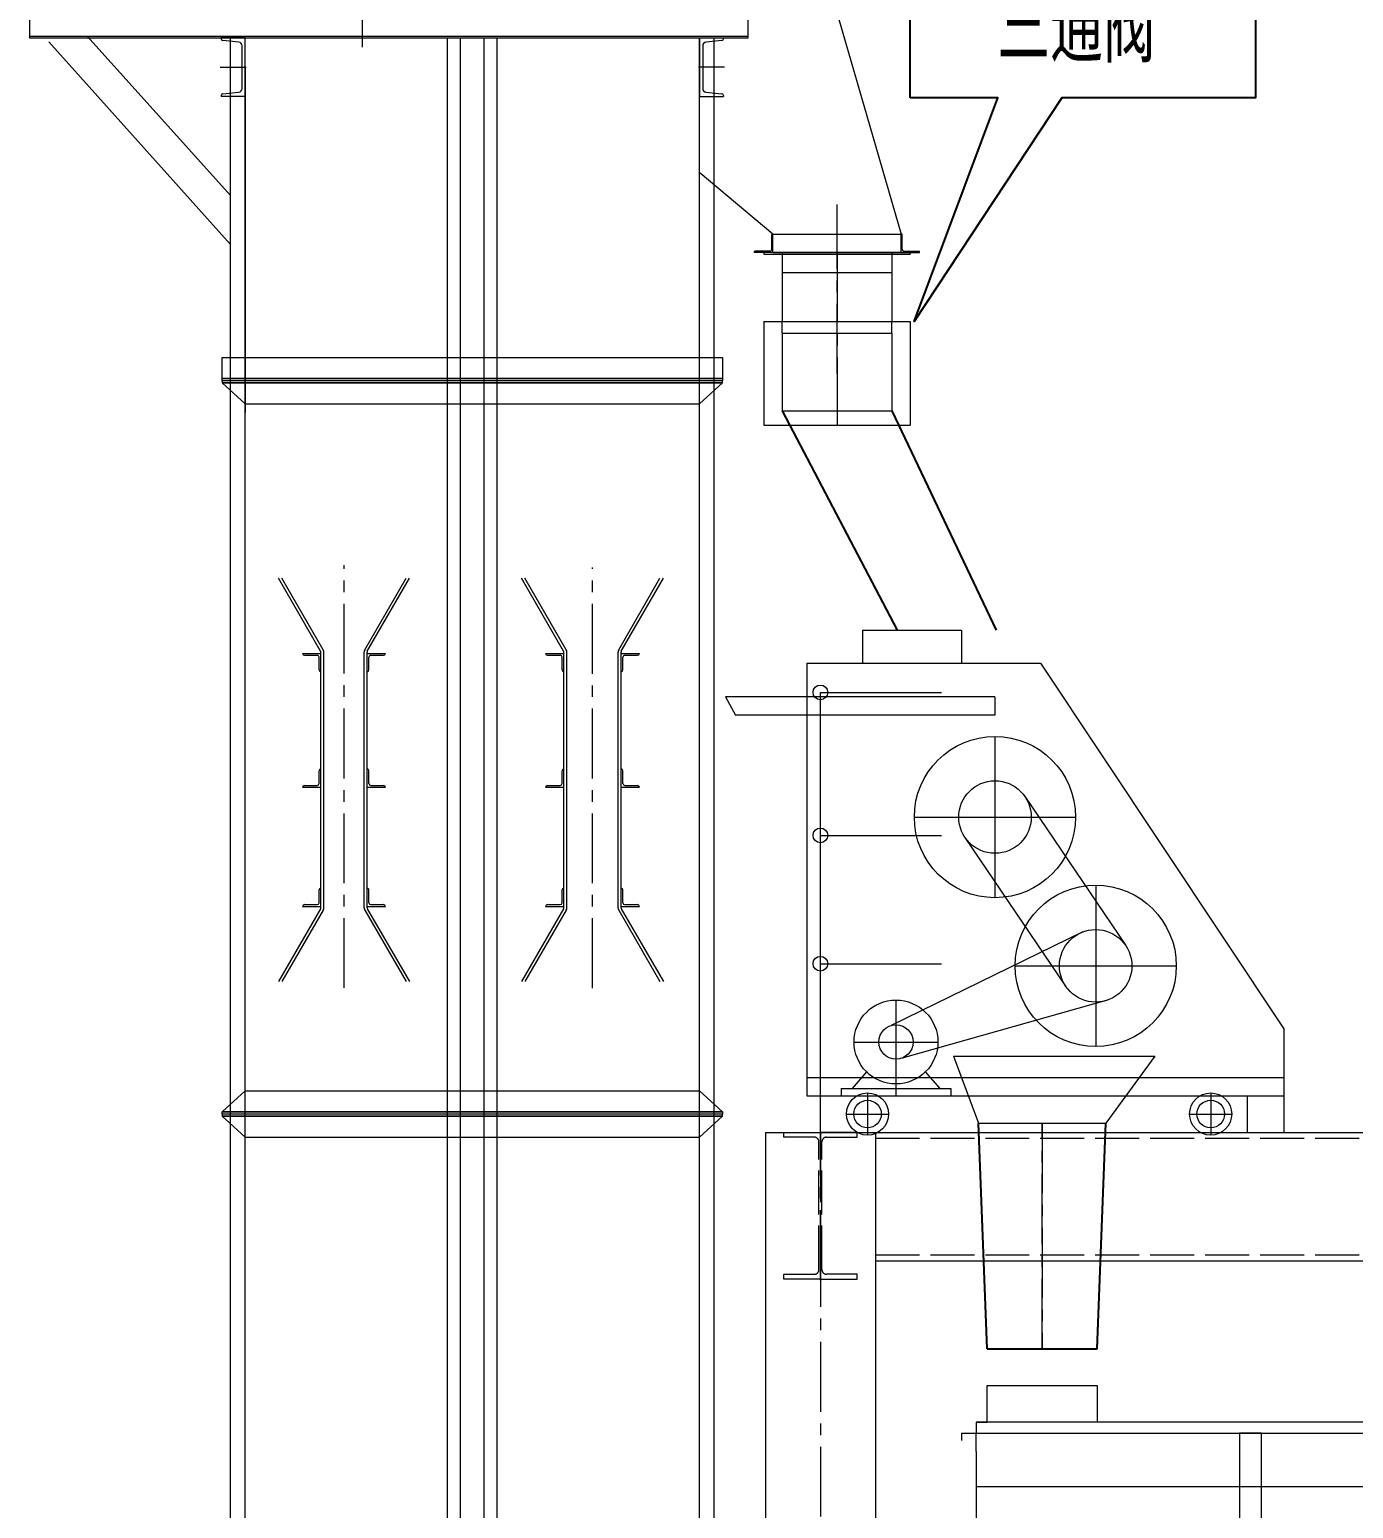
# Model space of a CAD drawing. Header units: millimetres. Extents: x 163705 to 1616509, y 81827 to 302547.
# Drawn here: x 1447678 to 1451290, y 156334 to 160367 of the extents above; entities that cross this region are included whole.
import ezdxf
from ezdxf.enums import TextEntityAlignment as Align

# ---------------------------------------------------------------- set-up
doc = ezdxf.new("R2010")
doc.units = ezdxf.units.MM
doc.header["$LTSCALE"] = 10
doc.linetypes.add('ACAD_ISO02W100', pattern=[15, 12, -3])
doc.linetypes.add('CENTER2', pattern=[28.575, 19.05, -3.175, 3.175, -3.175])
for name, color, linetype, lineweight in [('1-中心线', 1, 'CENTER2', 0), ('1-剖面线', 8, 'Continuous', 0), ('1-护栏', 4, 'Continuous', 18), ('1-文本', 4, 'Continuous', 0), ('1-虚线', 8, 'ACAD_ISO02W100', 0), ('1-设备轮廓', 2, 'Continuous', 18), ('1-钢构', 6, 'Continuous', 0)]:
    doc.layers.add(name, color=color, linetype=linetype, lineweight=lineweight)
doc.styles.add('HZ', font='gbenor.shx', dxfattribs={"bigfont": 'gbcbig.shx'})
doc.styles.get("Standard").update_dxf_attribs({"font": 'arial.ttf'})

# ---------------------------------------------------------------- blocks, each defined once
blk = doc.blocks.new('*U290')
for p, q in [((0, 14300.2), (0, 0)), ((0, 14300.2), (300, 14300.2)), ((300, 14300.2), (300, 0))]:
    blk.add_line(p, q)
at = {"layer": '1-中心线'}
blk.add_line((150, 14300.2), (150, 0), dxfattribs=at)
blk = doc.blocks.new('G$C43A3C8EE')
for p, q in [((373.4, 1376.8, -13.2), (373.4, 1289.2, -13.2)), ((373.4, 1376.8, -13.2), (643.7, 1376.8, -13.2)), ((643.7, 1376.8, -13.2), (643.7, 1287.5, -13.2)), ((221.2, 1287.5, -13.2), (859.6, 1287.5, -13.2)), ((221.2, 1287.5, -13.2), (221.2, 107.5, -13.2)), ((859.6, 1287.5, -13.2), (1523.4, 289.6, -13.2)), ((735, 1195.1, -13.2), (0, 1195.1, -13.2)), ((0, 1195.1, -13.2), (27.2, 1145.1, -13.2)), ((735, 1195.1, -13.2), (735, 1145.1, -13.2)), ((735, 1145.1, -13.2), (27.2, 1145.1, -13.2)), ((817, 922.9, -13.2), (1091.8, 517.2, -13.2)), ((653, 811.9, -13.2), (927.9, 406.2, -13.2)), ((974.5, 554.2, -13.2), (451.6, 299.1, -13.2)), ((1045.1, 369.2, -13.2), (481.7, 210, -13.2)), ((1523.4, 289.6, -13.2), (1523.4, 7.5, -13.2)), ((622.2, 215.5, -13.2), (1171.6, 215.5, -13.2)), ((622.2, 215.5, -13.2), (690, 32.5, -13.2)), ((1171.6, 215.5, -13.2), (1037.5, 32.5, -13.2)), ((384.9, 172.2, -13.2), (344.9, 127, -13.2)), ((544.9, 172.2, -13.2), (584.9, 127, -13.2)), ((221.2, 157.5, -13.2), (1523.4, 157.5, -13.2)), ((314.9, 127, -13.2), (314.9, 107.5, -13.2)), ((314.9, 127, -13.2), (614.9, 127, -13.2)), ((614.9, 127, -13.2), (614.9, 107.5, -13.2)), ((221.2, 107.5, -13.2), (1523.4, 107.5, -13.2)), ((1423.4, 107.5, -13.2), (1423.4, 7.5, -13.2)), ((690, 32.5, -13.2), (1037.5, 32.5, -13.2)), ((1423.4, 7.5, -13.2), (1523.4, 7.5, -13.2))]:
    blk.add_line(p, q)
for centre, radius in [((735, 867.4, -13.2), 220), ((735, 867.4, -13.2), 98.9), ((1009.8, 461.7, -13.2), 220), ((1009.8, 461.7, -13.2), 98.9), ((464.9, 253.9, -13.2), 114.4), ((464.9, 253.9, -13.2), 47.1), ((387.3, 57.5, -13.2), 57.5), ((387.3, 57.5, -13.2), 37.5), ((1323.6, 57.5, -13.2), 57.5), ((1323.6, 57.5, -13.2), 37.5)]:
    blk.add_circle(centre, radius)
at = {"layer": '1-中心线', "ltscale": 5}
for p, q in [((735, 1087.4, -13.2), (735, 647.4, -13.2)), ((515, 867.4, -13.2), (955, 867.4, -13.2)), ((1009.8, 681.7, -13.2), (1009.8, 241.7, -13.2)), ((789.8, 461.7, -13.2), (1229.8, 461.7, -13.2)), ((464.9, 368.3, -13.2), (464.9, 107.5, -13.2)), ((350.6, 253.9, -13.2), (579.3, 253.9, -13.2)), ((387.3, 115, -13.2), (387.3, 0, -13.2)), ((1323.6, 115, -13.2), (1323.6, 0, -13.2)), ((329.8, 57.5, -13.2), (444.8, 57.5, -13.2)), ((1266.1, 57.5, -13.2), (1381.1, 57.5, -13.2))]:
    blk.add_line(p, q, dxfattribs=at)
blk = doc.blocks.new('*U483')
for p, q in [((0, 350), (2550, 350)), ((0, 350), (0, 0)), ((2550, 350), (2550, 0)), ((0, 0), (2550, 0))]:
    blk.add_line(p, q)
at = {"layer": '1-虚线'}
for p, q in [((0, 334), (2550, 334)), ((0, 16), (2550, 16))]:
    blk.add_line(p, q, dxfattribs=at)
blk = doc.blocks.new('G$C3A64C6E4')
for p, q in [((0, 390), (0, 403)), ((0, 403), (100, 403)), ((83, 390), (0, 390)), ((96, 29), (96, 377)), ((200, 403), (100, 403)), ((104, 29), (104, 377)), ((117, 390), (200, 390)), ((200, 390), (200, 403)), ((0, 3), (0, 16)), ((0, 16), (83, 16)), ((100, 3), (0, 3)), ((100, 3), (200, 3)), ((200, 16), (117, 16)), ((200, 3), (200, 16))]:
    blk.add_line(p, q)
for centre, start, end in [((83, 377), 0, 90), ((117, 377), 90, 180), ((83, 29), 270, 0), ((117, 29), 180, 270)]:
    blk.add_arc(centre, 13, start, end)
at = {"layer": '1-中心线'}
blk.add_line((100, 0), (100, 406), dxfattribs=at)
blk.add_text('HC_SUPERPART', height=0.001).set_placement((100, 3))
blk = doc.blocks.new('NE50-正视图')
for p, q in [((2589.9, 24147.2), (3139.9, 22250.2)), ((761.7, 22890.2), (761.7, 22785.2)), ((761.7, 22885.2), (761.7, 22785.2)), ((2722.2, 22785.2), (2722.2, 22885.2)), ((761.7, 22790.2), (2722.2, 22790.2)), ((918.8, 22790.2), (1309.9, 22354.8)), ((761.7, 22785.2), (2722.2, 22785.2)), ((761.7, 22785.2), (2722.2, 22785.2)), ((814.2, 22773.9), (1309.9, 22221.9)), ((1349.9, 22785.2), (1284.9, 22785.2)), ((1284.9, 22782.6), (1284.9, 22785.2)), ((1332.4, 22773.3), (1289.4, 22777.6)), ((1309.9, 8006.2), (1309.9, 22785.2)), ((1341.4, 22647.1), (1341.4, 22763.4)), ((1349.9, 8006.2), (1349.9, 22785.2)), ((1349.9, 22625.2), (1349.9, 22785.2)), ((1902.4, 8063.2), (1902.4, 22785.2)), ((1937.4, 8006.2), (1937.4, 22785.2)), ((2002.4, 8006.2), (2002.4, 22785.2)), ((2037.4, 8063.2), (2037.4, 22785.2)), ((2589.9, 11913.2), (2589.9, 22785.2)), ((2589.9, 22785.2), (2589.9, 22625.2)), ((2589.9, 22785.2), (2654.9, 22785.2)), ((2598.4, 22763.4), (2598.4, 22647.1)), ((2650.4, 22777.6), (2607.4, 22773.3)), ((2629.9, 8006.2), (2629.9, 22785.2)), ((2654.9, 22782.6), (2654.9, 22785.2)), ((1349.9, 22705.2), (1349.9, 21763.2)), ((1284.9, 22627.9), (1284.9, 22625.2)), ((1289.4, 22632.9), (1332.4, 22637.2)), ((2607.4, 22637.2), (2650.4, 22632.9)), ((2654.9, 22627.9), (2654.9, 22625.2)), ((1349.9, 22625.2), (1284.9, 22625.2)), ((2589.9, 22625.2), (2654.9, 22625.2)), ((2789.9, 22250.2), (2591.9, 22416.4)), ((2786.9, 22208.7), (2786.9, 22249.2)), ((2789.9, 22250.2), (2787.9, 22250.2)), ((2789.9, 22250.2), (3139.9, 22250.2)), ((2789.9, 22200.2), (2789.9, 22250.2)), ((3139.9, 22200.2), (3139.9, 22250.2)), ((3139.9, 22250.2), (3141.9, 22250.2)), ((3142.9, 22208.7), (3142.9, 22249.2)), ((2739.9, 22200.2), (2739.9, 22202.2)), ((2789.9, 22200.2), (2739.9, 22200.2)), ((2781.4, 22203.2), (2740.9, 22203.2)), ((2789.9, 22200.2), (3139.9, 22200.2)), ((2839.9, 22200.2), (3139.9, 22200.2)), ((3139.9, 22200.2), (3189.9, 22200.2)), ((3148.4, 22203.2), (3188.9, 22203.2)), ((3189.9, 22200.2), (3189.9, 22202.2)), ((1349.9, 21856.2), (2589.9, 21856.2)), ((1349.9, 21844.2), (2589.9, 21844.2)), ((2589.9, 21844.2), (1349.9, 21844.2)), ((1556, 21112.4), (1441.2, 21311.2)), ((1562.9, 21116.4), (1450.4, 21311.2)), ((1676.4, 21116.4), (1788.9, 21311.2)), ((1683.3, 21112.4), (1798.1, 21311.2)), ((2219, 21112.4), (2104.2, 21311.2)), ((2225.9, 21116.4), (2113.4, 21311.2)), ((2369.4, 21116.4), (2481.9, 21311.2)), ((2376.3, 21112.4), (2491.1, 21311.2)), ((1506.7, 21106.2), (1556.7, 21106.2)), ((1511.7, 21101.2), (1546.7, 21101.2)), ((1551.7, 21061.2), (1551.7, 21096.2)), ((1556.7, 20412.6), (1556.7, 21109.9)), ((1564.7, 20412.6), (1564.7, 21109.9)), ((1674.7, 20412.6), (1674.7, 21109.9)), ((1682.7, 20412.6), (1682.7, 21109.9)), ((1682.7, 21106.2), (1732.7, 21106.2)), ((1687.7, 21061.2), (1687.7, 21096.2)), ((1692.7, 21101.2), (1727.7, 21101.2)), ((2169.7, 21106.2), (2219.7, 21106.2)), ((2174.7, 21101.2), (2209.7, 21101.2)), ((2214.7, 21061.2), (2214.7, 21096.2)), ((2219.7, 20412.6), (2219.7, 21109.9)), ((2227.7, 20412.6), (2227.7, 21109.9)), ((2367.7, 20412.6), (2367.7, 21109.9)), ((2375.7, 20412.6), (2375.7, 21109.9)), ((2375.7, 21106.2), (2425.7, 21106.2)), ((2380.7, 21061.2), (2380.7, 21096.2)), ((2385.7, 21101.2), (2420.7, 21101.2)), ((1682.7, 21056.2), (1682.7, 21056.2)), ((2219.7, 21056.2), (2219.7, 21056.2)), ((2375.7, 21056.2), (2375.7, 21056.2)), ((1551.7, 20751.2), (1551.7, 20786.2)), ((1556.7, 20791.2), (1556.7, 20791.2)), ((1682.7, 20791.2), (1682.7, 20791.2)), ((1687.7, 20751.2), (1687.7, 20786.2)), ((2214.7, 20751.2), (2214.7, 20786.2)), ((2219.7, 20791.2), (2219.7, 20791.2)), ((2375.7, 20791.2), (2375.7, 20791.2)), ((2380.7, 20751.2), (2380.7, 20786.2)), ((1506.7, 20741.2), (1506.7, 20741.2)), ((1506.7, 20741.2), (1556.7, 20741.2)), ((1511.7, 20746.2), (1546.7, 20746.2)), ((1682.7, 20741.2), (1732.7, 20741.2)), ((1692.7, 20746.2), (1727.7, 20746.2)), ((1732.7, 20741.2), (1732.7, 20741.2)), ((2169.7, 20741.2), (2219.7, 20741.2)), ((2169.7, 20741.2), (2169.7, 20741.2)), ((2174.7, 20746.2), (2209.7, 20746.2)), ((2375.7, 20741.2), (2425.7, 20741.2)), ((2385.7, 20746.2), (2420.7, 20746.2)), ((2425.7, 20741.2), (2425.7, 20741.2)), ((1551.7, 20426.2), (1551.7, 20461.2)), ((1556.7, 20466.2), (1556.7, 20466.2)), ((1682.7, 20466.2), (1682.7, 20466.2)), ((1687.7, 20426.2), (1687.7, 20461.2)), ((2214.7, 20426.2), (2214.7, 20461.2)), ((2219.7, 20466.2), (2219.7, 20466.2)), ((2375.7, 20466.2), (2375.7, 20466.2)), ((2380.7, 20426.2), (2380.7, 20461.2)), ((1556, 20410.1), (1441.2, 20211.2)), ((1506.7, 20416.2), (1556.7, 20416.2)), ((1511.7, 20421.2), (1546.7, 20421.2)), ((1682.7, 20416.2), (1732.7, 20416.2)), ((1683.3, 20410.1), (1798.1, 20211.2)), ((1692.7, 20421.2), (1727.7, 20421.2)), ((2219, 20410.1), (2104.2, 20211.2)), ((2169.7, 20416.2), (2219.7, 20416.2)), ((2174.7, 20421.2), (2209.7, 20421.2)), ((2375.7, 20416.2), (2425.7, 20416.2)), ((2376.3, 20410.1), (2491.1, 20211.2)), ((2385.7, 20421.2), (2420.7, 20421.2)), ((2425.7, 20416.2), (2425.7, 20416.2)), ((1562.9, 20406.1), (1450.4, 20211.2)), ((1676.4, 20406.1), (1788.9, 20211.2)), ((2225.9, 20406.1), (2113.4, 20211.2)), ((2369.4, 20406.1), (2481.9, 20211.2)), ((2589.9, 19856.2), (1349.9, 19856.2)), ((2589.9, 19844.2), (1349.9, 19844.2))]:
    blk.add_line(p, q)
for points in [[(1286.9, 21856.2), (1286.9, 21913.2), (2652.9, 21913.2), (2652.9, 21856.2)], [(1286.9, 21850.2), (1286.9, 21856.2), (2652.9, 21856.2), (2652.9, 21850.2)], [(1286.9, 21850.2), (1286.9, 21844.2), (2652.9, 21844.2), (2652.9, 21850.2)], [(1286.9, 21850.2), (1286.9, 21844.2), (2652.9, 21844.2), (2652.9, 21850.2)], [(1286.9, 21844.2), (1349.9, 21787.2), (2589.9, 21787.2), (2652.9, 21844.2)], [(1286.9, 21844.2), (1349.9, 21787.2), (2589.9, 21787.2), (2652.9, 21844.2)], [(1286.9, 19856.2), (1349.9, 19913.2), (2589.9, 19913.2), (2652.9, 19856.2)], [(1286.9, 19850.2), (1286.9, 19856.2), (2652.9, 19856.2), (2652.9, 19850.2)], [(1286.9, 19850.2), (1286.9, 19844.2), (2652.9, 19844.2), (2652.9, 19850.2)], [(1286.9, 19844.2), (1349.9, 19787.2), (2589.9, 19787.2), (2652.9, 19844.2)]]:
    blk.add_lwpolyline(points, close=True)
for centre, radius, start, end in [((1289.9, 22782.6), 5, 180, 264.2894), ((1331.4, 22763.4), 10, 0, 84.2894), ((2608.4, 22763.4), 10, 95.7106, 180), ((2649.9, 22782.6), 5, 275.7106, 0), ((1289.9, 22627.9), 5, 95.7106, 180), ((1331.4, 22647.1), 10, 275.7106, 0), ((2608.4, 22647.1), 10, 180, 264.2894), ((2649.9, 22627.9), 5, 0, 84.2894), ((2787.9, 22249.2), 1, 90, 180), ((3141.9, 22249.2), 1, 0, 90), ((2740.9, 22202.2), 1, 90, 180), ((2781.4, 22208.7), 5.5, 270, 0), ((3148.4, 22208.7), 5.5, 180, 270), ((3188.9, 22202.2), 1, 0, 90), ((1511.7, 21106.2), 5, 180, 270), ((1546.7, 21096.2), 5, 0, 90), ((1551.7, 21109.9), 5, 0, 30), ((1551.7, 21109.9), 13, 0, 30), ((1687.7, 21109.9), 13, 150, 180), ((1687.7, 21109.9), 5, 150, 180), ((1692.7, 21096.2), 5, 90, 180), ((1727.7, 21106.2), 5, 270, 0), ((2174.7, 21106.2), 5, 180, 270), ((2209.7, 21096.2), 5, 0, 90), ((2214.7, 21109.9), 5, 0, 30), ((2214.7, 21109.9), 13, 0, 30), ((2380.7, 21109.9), 13, 150, 180), ((2380.7, 21109.9), 5, 150, 180), ((2385.7, 21096.2), 5, 90, 180), ((2420.7, 21106.2), 5, 270, 0), ((1556.7, 21061.2), 5, 180, 270), ((1682.7, 21061.2), 5, 270, 0), ((2219.7, 21061.2), 5, 180, 270), ((2375.7, 21061.2), 5, 270, 0), ((1556.7, 20786.2), 5, 90, 180), ((1682.7, 20786.2), 5, 0, 90), ((2219.7, 20786.2), 5, 90, 180), ((2375.7, 20786.2), 5, 0, 90), ((1511.7, 20741.2), 5, 90, 180), ((1546.7, 20751.2), 5, 270, 0), ((1692.7, 20751.2), 5, 180, 270), ((1727.7, 20741.2), 5, 0, 90), ((2174.7, 20741.2), 5, 90, 180), ((2209.7, 20751.2), 5, 270, 0), ((2385.7, 20751.2), 5, 180, 270), ((2420.7, 20741.2), 5, 0, 90), ((1556.7, 20461.2), 5, 90, 180), ((1682.7, 20461.2), 5, 0, 90), ((2219.7, 20461.2), 5, 90, 180), ((2375.7, 20461.2), 5, 0, 90), ((1511.7, 20416.2), 5, 90, 180), ((1546.7, 20426.2), 5, 270, 0), ((1551.7, 20412.6), 5, 330, 0), ((1551.7, 20412.6), 13, 330, 0), ((1687.7, 20412.6), 13, 180, 210), ((1687.7, 20412.6), 13, 180, 210), ((1687.7, 20412.6), 5, 180, 210), ((1692.7, 20426.2), 5, 180, 270), ((1727.7, 20416.2), 5, 0, 90), ((2174.7, 20416.2), 5, 90, 180), ((2209.7, 20426.2), 5, 270, 0), ((2214.7, 20412.6), 5, 330, 0), ((2214.7, 20412.6), 13, 330, 0), ((2380.7, 20412.6), 13, 180, 210), ((2380.7, 20412.6), 5, 180, 210), ((2385.7, 20426.2), 5, 180, 270), ((2420.7, 20416.2), 5, 0, 90)]:
    blk.add_arc(centre, radius, start, end)
at = {"layer": '1-中心线'}
for p, q in [((1669.9, 22760.2), (1669.9, 22910.2)), ((2964.9, 21869.6), (2964.9, 22330.9)), ((1619.7, 20194), (1619.7, 21346.7)), ((2297.7, 20193.8), (2297.7, 21340.8))]:
    blk.add_line(p, q, dxfattribs=at)
at = {"layer": '1-中心线', "lineweight": 18}
for p, q in [((1281.9, 22705.2), (1352.9, 22705.2)), ((2657.9, 22705.2), (2586.9, 22705.2))]:
    blk.add_line(p, q, dxfattribs=at)
blk = doc.blocks.new('1237振动筛-侧视图')
for p, q in [((70, 1560), (70, 1660)), ((70, 1660), (370, 1660)), ((370, 1660), (370, 1560)), ((3740, 1560), (40, 1560)), ((40, 1560), (40, 1530)), ((40, 1560), (70, 1560)), ((0, 1530), (40, 1530)), ((0, 1530), (0, 1510)), ((40, 1480), (40, 1530)), ((40, 1530), (3739.8, 1530)), ((818.9, 1530), (758.9, 1530)), ((758.9, 1530), (758.9, 955.2)), ((818.9, 930.5), (818.9, 1530)), ((40, 1480), (40, 980)), ((3737.5, 1383.7), (40, 1383.7))]:
    blk.add_line(p, q)
blk = doc.blocks.new('A$C12f35a83')
for p, q in [((0, 471.1), (0, 466.1)), ((0, 471.1), (400, 471.1)), ((0, 466.1), (400, 466.1)), ((50, 471.1), (50, 282.8)), ((350, 471.1), (350, 282.8)), ((400, 471.1), (400, 466.1)), ((50, 416.1), (350, 416.1)), ((0, 282.8), (0, 0)), ((0, 282.8), (400, 282.8)), ((400, 282.8), (400, 0)), ((50, 251), (50, 38.9)), ((50, 251), (350, 251)), ((350, 251), (350, 38.9)), ((0, 0), (400, 0)), ((50, 38.9), (350, 38.9))]:
    blk.add_line(p, q)
at = {"layer": '1-中心线'}
blk.add_line((200, 471.1), (200, 0), dxfattribs=at)
at = {"layer": '1-剖面线'}
for p, q in [((50, 251), (50, 282.8)), ((350, 251), (350, 282.8))]:
    blk.add_line(p, q, dxfattribs=at)
blk = doc.blocks.new('G$C892C06D1')
at = {"layer": '1-护栏'}
for p, q in [((20.1, 1200), (350.1, 1200)), ((20.1, 0), (20.1, 1200)), ((20.1, 810), (350.1, 810)), ((20.1, 460), (350.1, 460))]:
    blk.add_line(p, q, dxfattribs=at)
for centre in [(20.1, 1200), (20.1, 810), (20.1, 460)]:
    blk.add_circle(centre, 20.1, dxfattribs=at)

msp = doc.modelspace()

# ---------------------------------------------------------------- linework, layer by layer
for p, q in [((1449730.898, 159327.672), (1450045.317, 158729.146)), ((1450030.898, 159327.672), (1450315.568, 158729.146)), ((1450290.648, 156769.632), (1450266.942, 157384.873)), ((1450590.648, 156769.632), (1450614.354, 157384.873)), ((1450290.648, 156769.632), (1450590.648, 156769.632))]:
    msp.add_line(p, q)
at = {"elevation": -44186.436}
msp.add_lwpolyline([(1450080.898, 160180.844), (1450080.898, 160560.415), (1451022.617, 160560.415), (1451022.617, 160180.844), (1450494.106, 160180.844), (1450091.595, 159571.624), (1450320.123, 160180.844), (1450080.898, 160180.844)], dxfattribs=at)
at = {"layer": '1-中心线'}
for p, q in [((1450440.648, 157384.873), (1450440.648, 156769.632)), ((1450440.648, 156769.632), (1450440.648, 157384.873))]:
    msp.add_line(p, q, dxfattribs=at)

# ---------------------------------------------------------------- block references
at = {"layer": '1-虚线'}
msp.add_blockref('G$C3A64C6E4', (1449735.648, 156956.793), dxfattribs=at)
at = {"layer": '1-设备轮廓'}
for name, p in [('NE50-正视图', (1446915.978, 137559.632)), ('A$C12f35a83', (1449680.898, 159288.781)), ('G$C43A3C8EE', (1449576.899, 157352.373, 13.234)), ('G$C892C06D1', (1449815.584, 157359.793)), ('1237振动筛-侧视图', (1450220.648, 155009.632))]:
    msp.add_blockref(name, p, dxfattribs=at)
at = {"layer": '1-钢构'}
for name, p in [('*U290', (1449685.648, 143059.632)), ('*U483', (1449985.648, 157009.873))]:
    msp.add_blockref(name, p, dxfattribs=at)

# ---------------------------------------------------------------- texts
at = {"layer": '1-文本', "style": 'HZ'}
msp.add_text('三通阀', height=200, dxfattribs=at).set_placement((1450750.205, 160276.742, -44186.436), align=Align.RIGHT)

doc.saveas('drawing.dxf')
